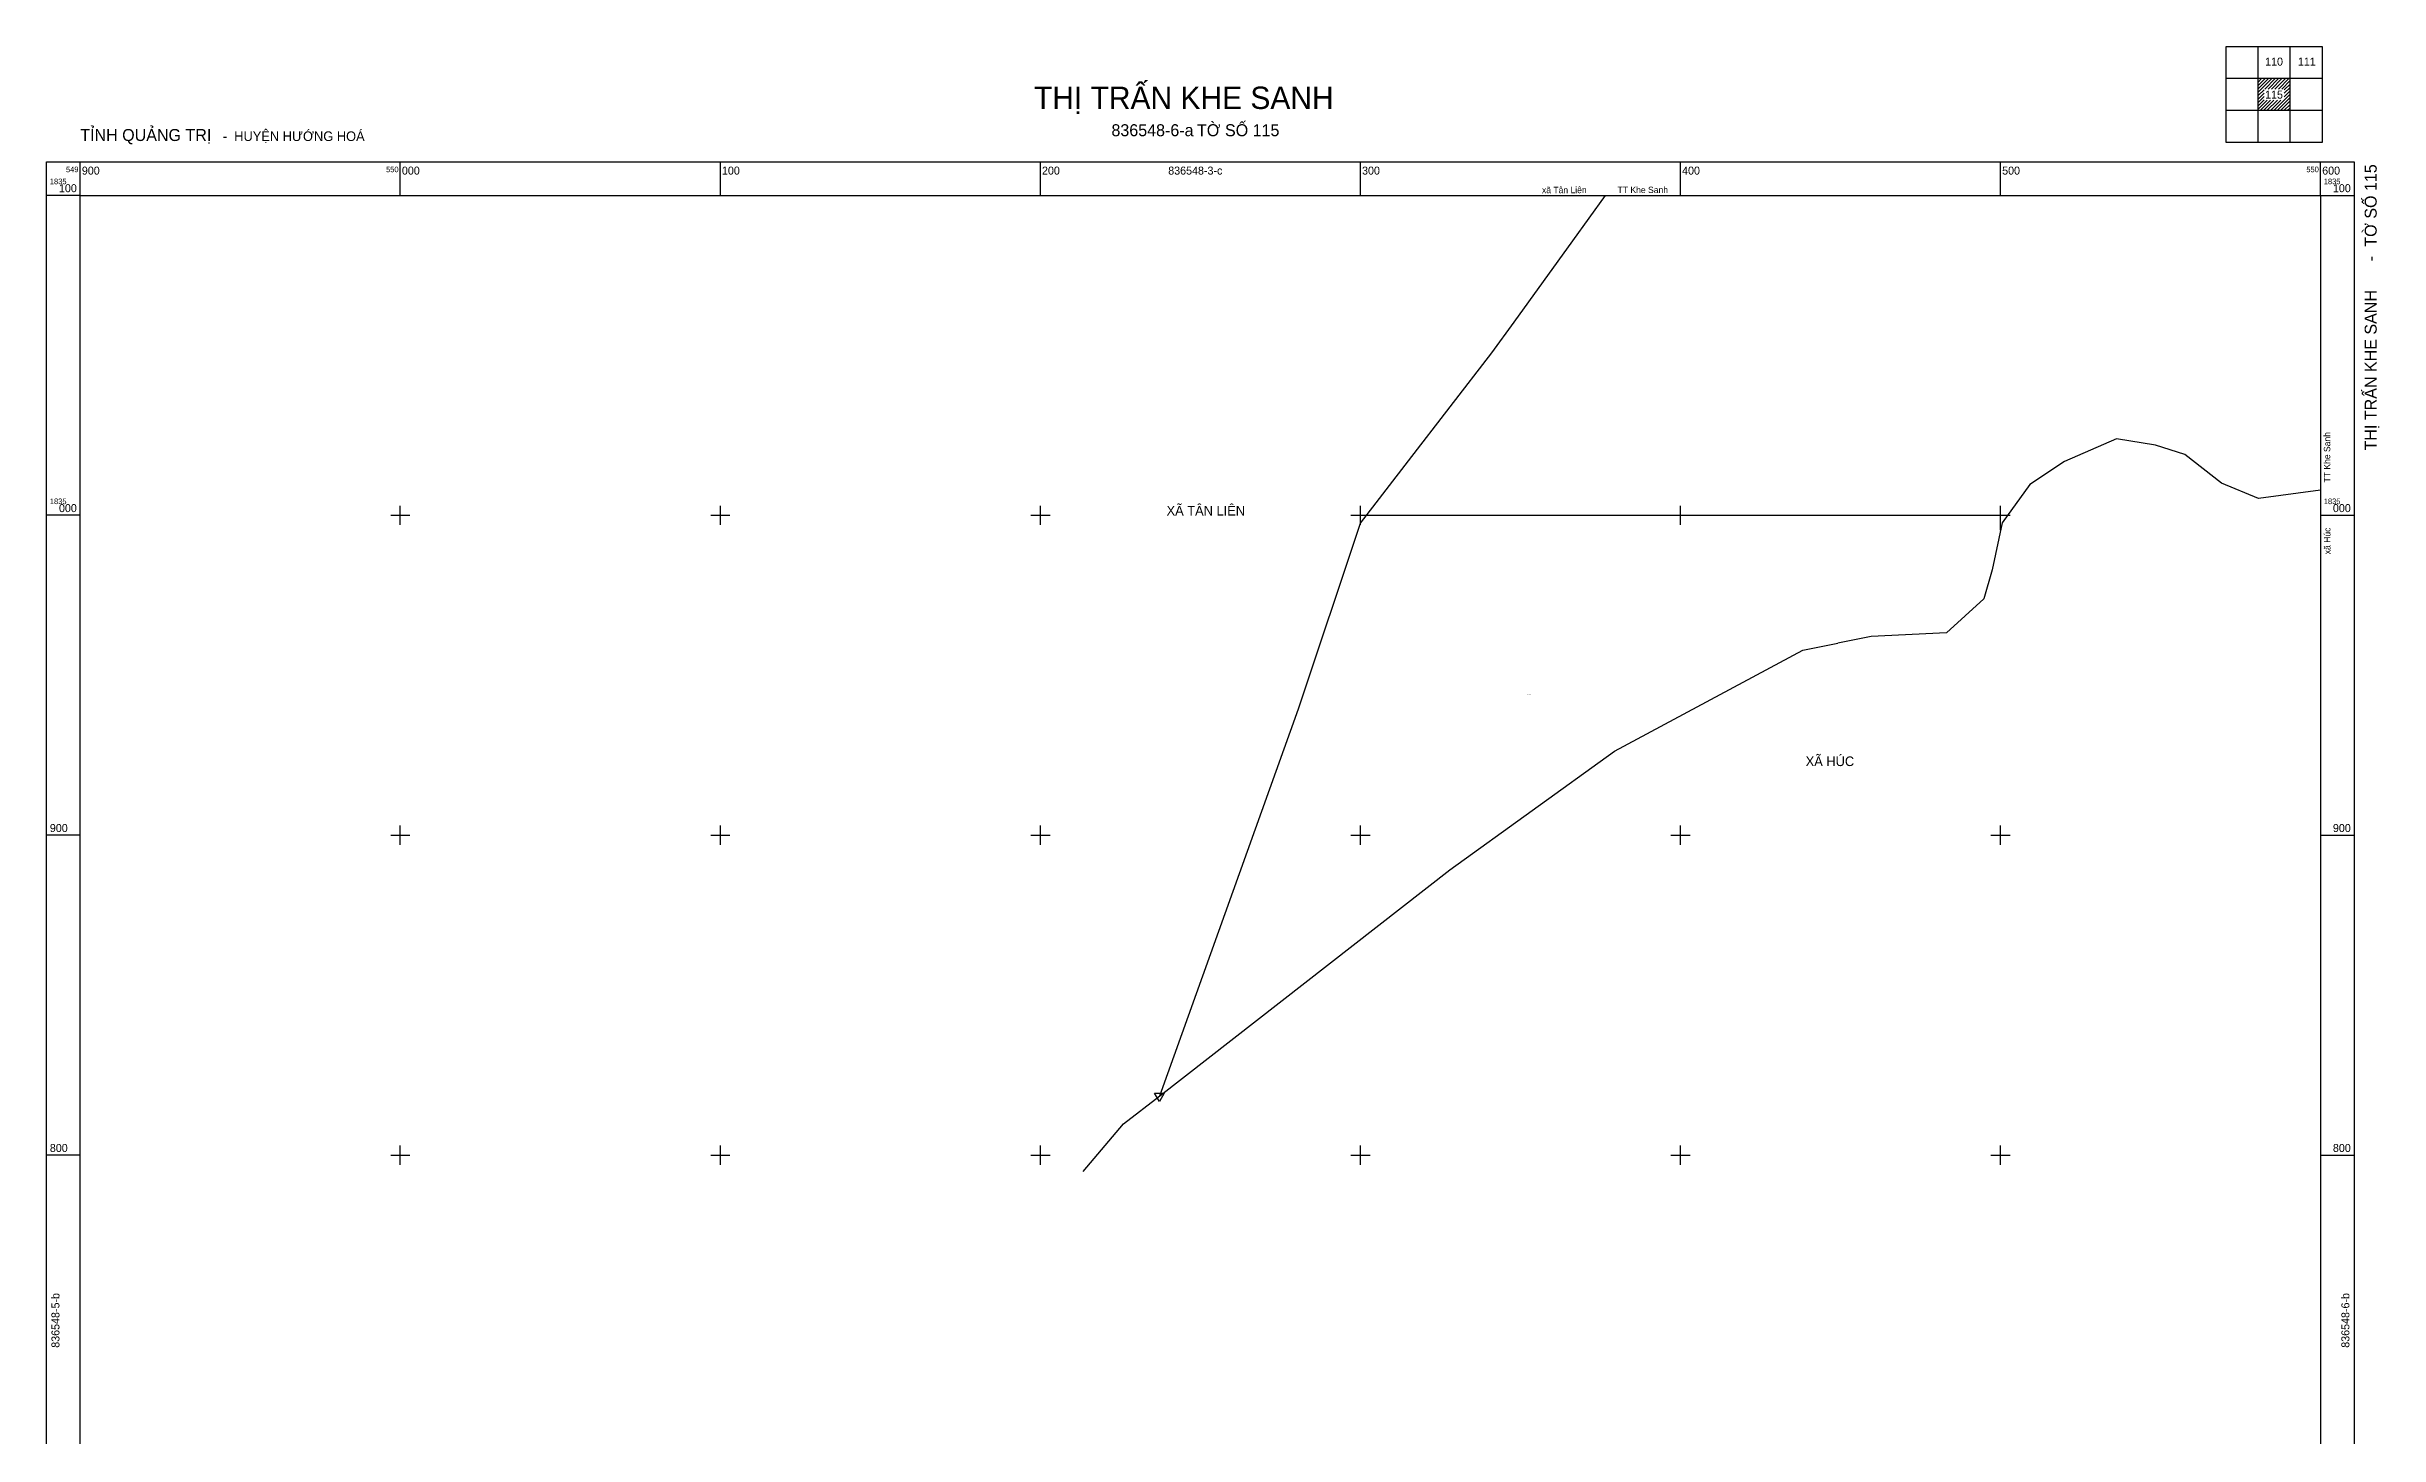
# Model space of a CAD drawing. Extents: x 549890 to 550618, y 1834259 to 1835146.
# Drawn here: x 549890 to 550618, y 1834712 to 1835146 of the extents above; entities that cross this region are included whole.
import ezdxf

# ---------------------------------------------------------------- set-up
doc = ezdxf.new("R2010")
doc.units = 0
for name, color, linetype in [('Level 15', 7, 'Continuous'), ('Level 24', 7, 'Continuous'), ('Level 28', 7, 'Continuous'), ('Level 46', 7, 'Continuous'), ('Level 48', 7, 'Continuous'), ('Level 63', 7, 'Continuous')]:
    doc.layers.add(name, color=color, linetype=linetype)

msp = doc.modelspace()

# ---------------------------------------------------------------- linework, layer by layer
at = {"layer": 'Level 24'}
for p in [(550300.84, 1835000), (550500, 1834995.35)]:
    msp.add_line(p, (550500, 1835000), dxfattribs=at)
at = {"layer": 'Level 46'}
msp.add_line((550348.04, 1835060.39), (550366.35, 1835085.84), dxfattribs=at)
for points in [[(550366.35, 1835085.84), (550376.54, 1835100)], [(550315.06, 1835017.03), (550341.1, 1835050.75), (550348.04, 1835060.39)], [(550600, 1835007.81), (550580.64, 1835005.21), (550569.06, 1835010.06), (550557.56, 1835019.02), (550548.43, 1835021.9), (550536.2, 1835023.92), (550520.03, 1835016.85), (550509.11, 1835009.6), (550500.49, 1834997.69), (550497.4, 1834982.95), (550494.74, 1834973.92), (550483.07, 1834963.24), (550459.54, 1834962.08), (550449.14, 1834959.99)], [(550237.3, 1834818.52), (550280.68, 1834939.51), (550300.02, 1834997.55), (550315.06, 1835017.03)], [(550237.3, 1834818.52), (550327.92, 1834889.23), (550379.4, 1834926.25), (550438.22, 1834957.8), (550449.14, 1834959.99)], [(550213.4, 1834794.9), (550225.99, 1834809.83), (550237.3, 1834818.52)]]:
    msp.add_lwpolyline(points, dxfattribs=at)
msp.add_lwpolyline([(550235.7, 1834819.42), (550238.7, 1834819.42), (550237.2, 1834816.82)], close=True, dxfattribs=at)
at = {"layer": 'Level 63'}
for p, q in [((550580.5, 1835136.49), (550580.51, 1835136.5)), ((550580.5, 1835135.43), (550581.57, 1835136.5)), ((550580.5, 1835134.37), (550582.63, 1835136.5)), ((550580.5, 1835133.31), (550583.69, 1835136.5)), ((550580.5, 1835132.25), (550584.75, 1835136.5)), ((550580.5, 1835131.18), (550582.34, 1835133.02)), ((550582.57, 1835133.25), (550585.82, 1835136.5)), ((550583.63, 1835133.25), (550586.88, 1835136.5)), ((550584.69, 1835133.25), (550587.94, 1835136.5)), ((550585.75, 1835133.25), (550589, 1835136.5)), ((550586.81, 1835133.25), (550590.06, 1835136.5)), ((550587.87, 1835133.25), (550590.5, 1835135.88)), ((550588.66, 1835132.98), (550590.5, 1835134.82)), ((550588.66, 1835131.92), (550590.5, 1835133.76)), ((550588.66, 1835130.86), (550590.5, 1835132.7)), ((550580.5, 1835130.12), (550582.34, 1835131.96)), ((550580.5, 1835129.06), (550582.34, 1835130.9)), ((550580.5, 1835128), (550582.34, 1835129.84)), ((550580.5, 1835126.94), (550583.31, 1835129.75)), ((550581.12, 1835126.5), (550584.37, 1835129.75)), ((550582.18, 1835126.5), (550585.43, 1835129.75)), ((550583.24, 1835126.5), (550586.49, 1835129.75)), ((550584.3, 1835126.5), (550587.55, 1835129.75)), ((550585.36, 1835126.5), (550588.61, 1835129.75)), ((550586.42, 1835126.5), (550590.5, 1835130.58)), ((550587.48, 1835126.5), (550590.5, 1835129.52)), ((550588.54, 1835126.5), (550590.5, 1835128.46)), ((550588.66, 1835129.8), (550590.5, 1835131.64)), ((550589.6, 1835126.5), (550590.5, 1835127.4))]:
    msp.add_line(p, q, dxfattribs=at)
for points in [[(550600.5, 1835116.5), (550570.5, 1835116.5), (550570.5, 1835146.5), (550600.5, 1835146.5)], [(549889.5, 1835110.5), (550610.5, 1835110.5), (550610.5, 1834389.5), (549889.5, 1834389.5)], [(549900, 1835100), (550600, 1835100), (550600, 1834400), (549900, 1834400)]]:
    msp.add_lwpolyline(points, close=True, dxfattribs=at)
for points in [[(550580.5, 1835116.5), (550580.5, 1835146.5)], [(550590.5, 1835116.5), (550590.5, 1835146.5)], [(550600.5, 1835136.5), (550570.5, 1835136.5)], [(550600.5, 1835126.5), (550570.5, 1835126.5)], [(549900, 1835100), (549900, 1835110.5)], [(550000, 1835100), (550000, 1835110.5)], [(550100, 1835100), (550100, 1835110.5)], [(550200, 1835100), (550200, 1835110.5)], [(550300, 1835100), (550300, 1835110.5)], [(550400, 1835100), (550400, 1835110.5)], [(550500, 1835100), (550500, 1835110.5)], [(550600, 1835100), (550600, 1835110.5)], [(549900, 1835100), (549889.5, 1835100)], [(550600, 1835100), (550610.5, 1835100)], [(550000, 1834997), (550000, 1835003)], [(550100, 1834997), (550100, 1835003)], [(550200, 1834997), (550200, 1835003)], [(550300, 1834997), (550300, 1835003)], [(550400, 1834997), (550400, 1835003)], [(550500, 1834997), (550500, 1835003)], [(549900, 1835000), (549889.5, 1835000)], [(549997, 1835000), (550003, 1835000)], [(550097, 1835000), (550103, 1835000)], [(550197, 1835000), (550203, 1835000)], [(550297, 1835000), (550303, 1835000)], [(550397, 1835000), (550403, 1835000)], [(550497, 1835000), (550503, 1835000)], [(550600, 1835000), (550610.5, 1835000)], [(549900, 1834900), (549889.5, 1834900)], [(549997, 1834900), (550003, 1834900)], [(550000, 1834897), (550000, 1834903)], [(550097, 1834900), (550103, 1834900)], [(550100, 1834897), (550100, 1834903)], [(550197, 1834900), (550203, 1834900)], [(550200, 1834897), (550200, 1834903)], [(550297, 1834900), (550303, 1834900)], [(550300, 1834897), (550300, 1834903)], [(550397, 1834900), (550403, 1834900)], [(550400, 1834897), (550400, 1834903)], [(550497, 1834900), (550503, 1834900)], [(550500, 1834897), (550500, 1834903)], [(550600, 1834900), (550610.5, 1834900)], [(549900, 1834800), (549889.5, 1834800)], [(549997, 1834800), (550003, 1834800)], [(550000, 1834797), (550000, 1834803)], [(550097, 1834800), (550103, 1834800)], [(550100, 1834797), (550100, 1834803)], [(550197, 1834800), (550203, 1834800)], [(550200, 1834797), (550200, 1834803)], [(550297, 1834800), (550303, 1834800)], [(550300, 1834797), (550300, 1834803)], [(550397, 1834800), (550403, 1834800)], [(550400, 1834797), (550400, 1834803)], [(550497, 1834800), (550503, 1834800)], [(550500, 1834797), (550500, 1834803)], [(550600, 1834800), (550610.5, 1834800)]]:
    msp.add_lwpolyline(points, dxfattribs=at)

# ---------------------------------------------------------------- texts
at = {"layer": 'Level 15'}
for s, p in [('UBND thị trấn quản lý', (550352.08, 1834943.96)), ('Khối 6', (550352.55, 1834943.84)), ('Khối 6', (550352.55, 1834943.72)), ('RSX', (550352.62, 1834944.08)), ('1', (550352.73, 1834944.2))]:
    msp.add_text(s, height=0.1, dxfattribs=at).set_placement(p)
at = {"layer": 'Level 28'}
for s, rotation, p in [('xã Tân Liên             TT Khe Sanh', 0.08348, (550356.71, 1835100.68)), ('xã Húc                   TT Khe Sanh', 90.14118, (550603.1, 1834987.83))]:
    msp.add_text(s, height=2, rotation=rotation, dxfattribs=at).set_placement(p)
at = {"layer": 'Level 48'}
for s, p in [('XÃ TÂN LIÊN', (550239.42, 1834999.94)), ('XÃ HÚC', (550439.11, 1834921.62))]:
    msp.add_text(s, height=3, dxfattribs=at).set_placement(p)
at = {"layer": 'Level 63'}
for s, height, p in [('110', 2.5, (550582.67, 1835140.57)), ('111', 2.5, (550592.91, 1835140.57)), ('THỊ TRẤN KHE SANH', 7, (550198, 1835127)), ('115', 2.5, (550582.66, 1835130.25)), ('TỈNH QUẢNG TRỊ', 3.75, (549900, 1835117)), ('  -  HUYỆN HƯỚNG HOÁ', 3, (549942.32, 1835117)), ('836548-6-a', 3.75, (550222.2, 1835118.5)), ('TỜ SỐ 115', 3.75, (550248.92, 1835118.5)), ('1835', 1.75, (549890.5, 1835103.5)), ('100', 2.5, (549893.35, 1835101)), ('549', 1.75, (549895.54, 1835107.25)), ('900', 2.5, (549900.5, 1835106.5)), ('550', 1.75, (549995.55, 1835107.25)), ('000', 2.5, (550000.5, 1835106.5)), ('100', 2.5, (550100.5, 1835106.5)), ('200', 2.5, (550200.5, 1835106.5)), ('836548-3-c', 2.5, (550239.94, 1835106.5)), ('300', 2.5, (550300.5, 1835106.5)), ('400', 2.5, (550400.5, 1835106.5)), ('500', 2.5, (550500.5, 1835106.5)), ('550', 1.75, (550595.55, 1835107.25)), ('600', 2.5, (550600.5, 1835106.5)), ('1835', 1.75, (550601, 1835103.5)), ('100', 2.5, (550603.85, 1835101)), ('1835', 1.75, (549890.5, 1835003.5)), ('000', 2.5, (549893.35, 1835001)), ('1835', 1.75, (550601, 1835003.5)), ('000', 2.5, (550603.85, 1835001)), ('900', 2.5, (549890.5, 1834901)), ('900', 2.5, (550603.85, 1834901)), ('800', 2.5, (549890.5, 1834801)), ('800', 2.5, (550603.85, 1834801))]:
    msp.add_text(s, height=height, dxfattribs=at).set_placement(p)
for s, height, p in [('TỜ SỐ 115', 3.75, (550617.53, 1835083.97)), (' - ', 3.75, (550617.53, 1835077.97)), ('THỊ TRẤN KHE SANH', 3.75, (550617.53, 1835020.27)), ('836548-5-b', 2.5, (549893.5, 1834739.8)), ('836548-6-b', 2.5, (550609, 1834739.8))]:
    msp.add_text(s, height=height, rotation=90, dxfattribs=at).set_placement(p)

doc.saveas('drawing.dxf')
